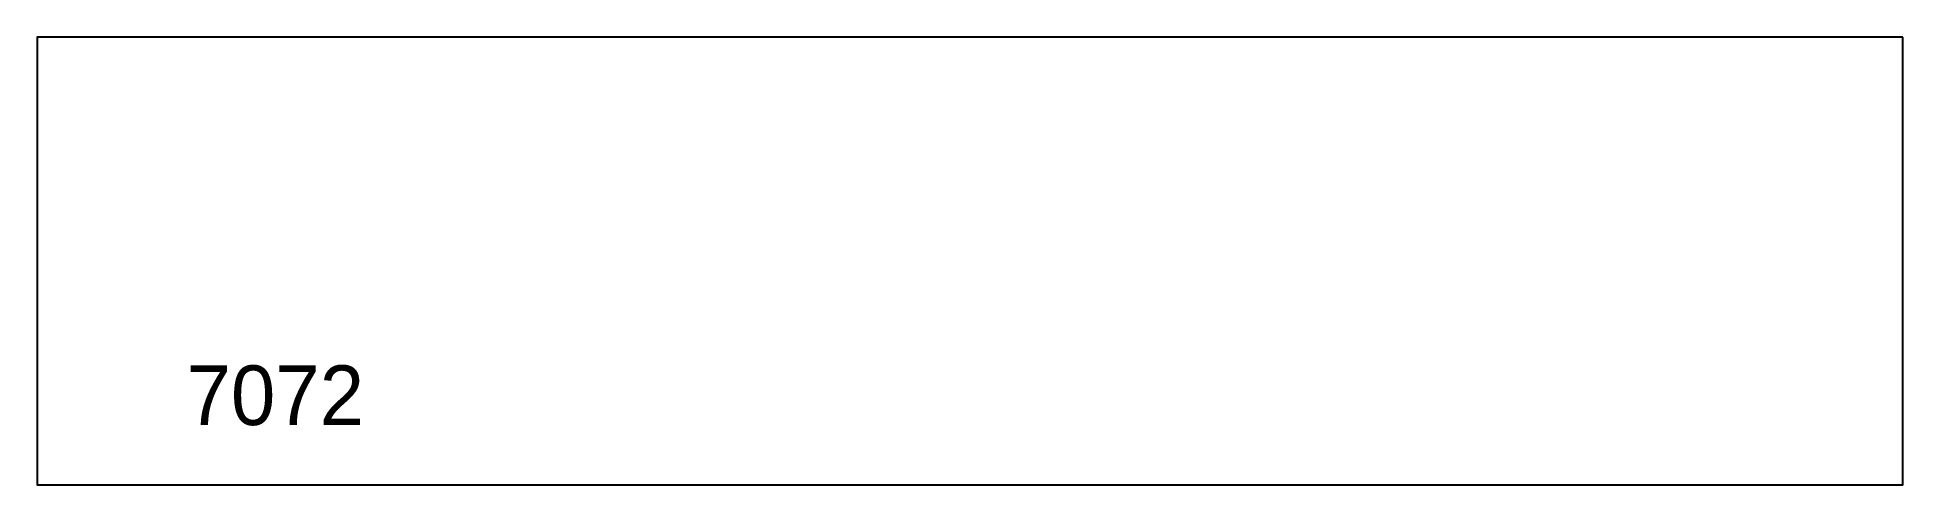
# Model space of a CAD drawing. Header units: metres. Extents: x 0 to 625, y 50 to 200.
import ezdxf

# ---------------------------------------------------------------- set-up
doc = ezdxf.new("R2010")
doc.units = ezdxf.units.M

msp = doc.modelspace()

# ---------------------------------------------------------------- linework, layer by layer
at = {"layer": 'OuterContour', "color": 3, "linetype": 'Continuous'}
msp.add_lwpolyline([(624.998, 200), (0, 200), (0, 50), (624.998, 50)], close=True, dxfattribs=at)

# ---------------------------------------------------------------- texts
at = {"layer": 'Trash', "color": 1, "linetype": 'Continuous'}
msp.add_text('7072', height=20, dxfattribs=at).set_placement((50, 70))

doc.saveas('drawing.dxf')
